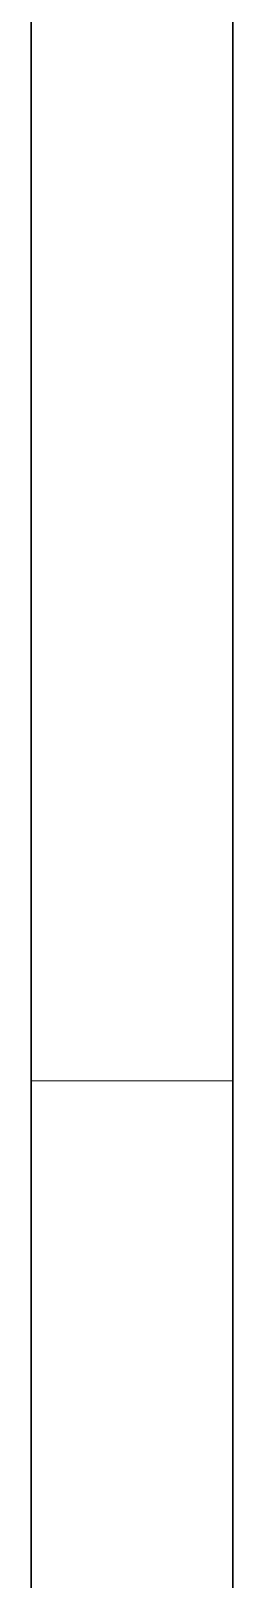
# Model space of a CAD drawing. Header units: millimetres. Extents: x -667 to -468, y -723 to -475.
# Drawn here: x -659.198 to -659.098, y -494.692 to -493.924 of the extents above; entities that cross this region are included whole.
import ezdxf

# ---------------------------------------------------------------- set-up
doc = ezdxf.new("R2010")
doc.units = ezdxf.units.MM
doc.layers.get('0').update_dxf_attribs({"lineweight": 9})
doc.layers.add('dinding', color=36, linetype='Continuous', lineweight=9)

msp = doc.modelspace()

# ---------------------------------------------------------------- linework, layer by layer
at = {"lineweight": 30}
for points in [[(-659.19829, -496.04493), (-659.19829, -493.44493)], [(-659.09829, -495.44493), (-659.09829, -493.44493)]]:
    msp.add_lwpolyline(points, dxfattribs=at)
at = {"layer": 'dinding'}
for p, q in [((-659.19829, -493.44493), (-659.19829, -494.44493)), ((-659.09829, -493.44493), (-659.09829, -494.44493)), ((-659.19829, -494.44493), (-659.09829, -494.44493)), ((-659.19829, -495.74493), (-659.19829, -494.44493)), ((-659.09829, -494.44493), (-659.09829, -495.44493))]:
    msp.add_line(p, q, dxfattribs=at)

doc.saveas('drawing.dxf')
